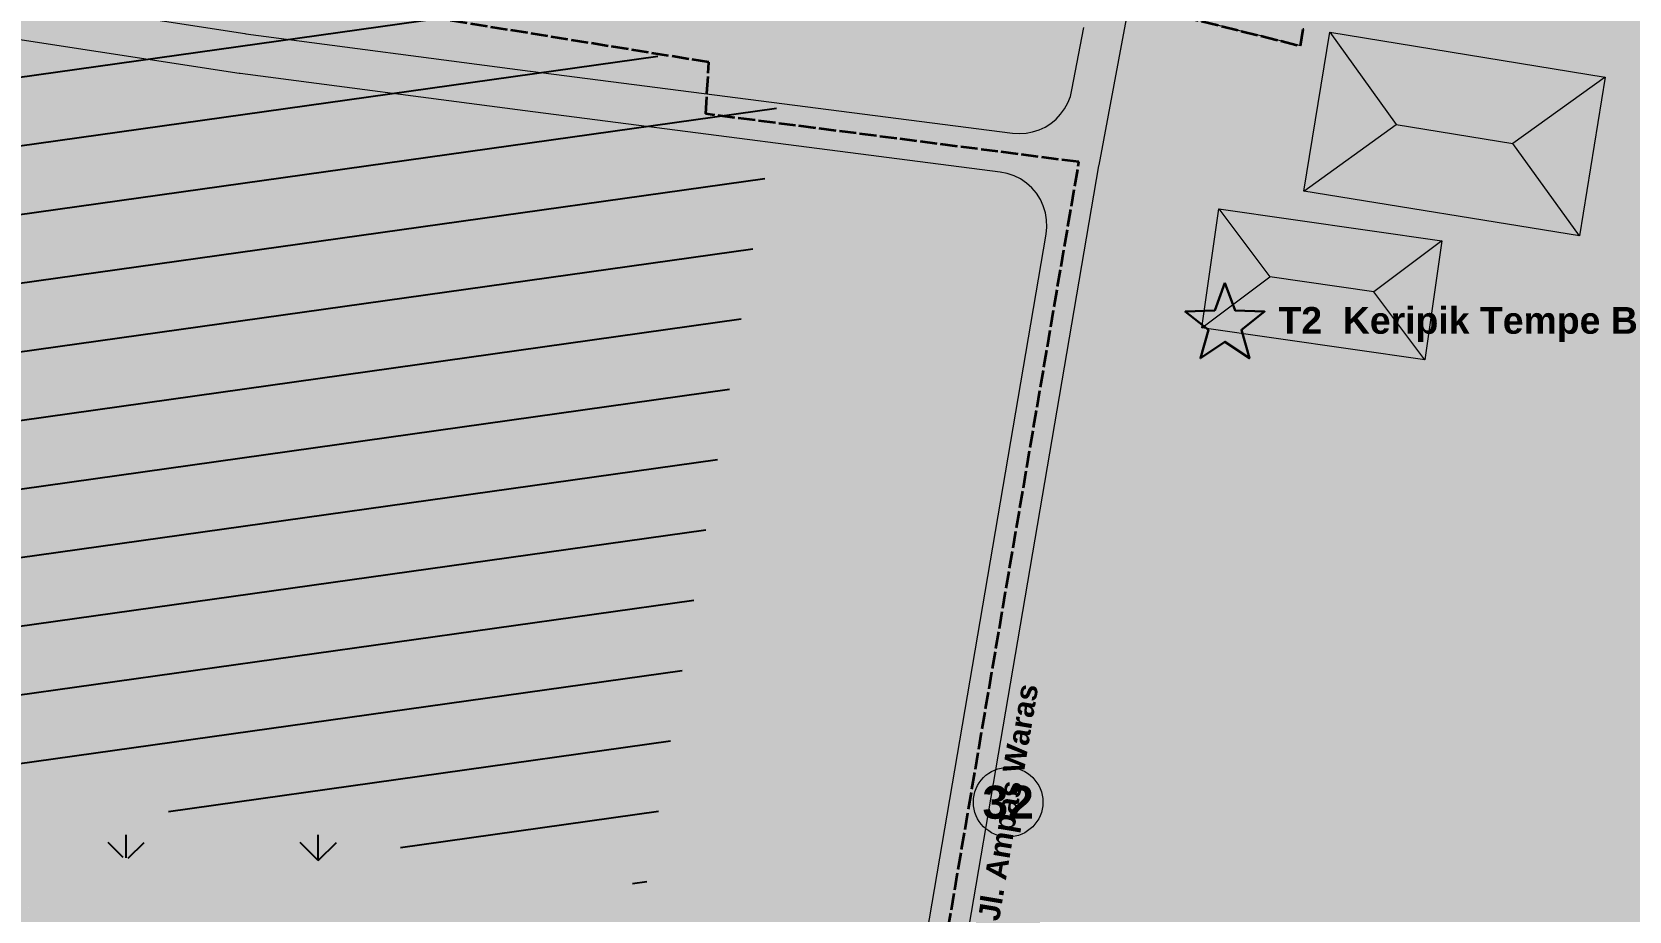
# Model space of a CAD drawing. Header units: metres. Extents: x 305909 to 307171, y 9156037 to 9156671.
# Drawn here: x 306291.5 to 306410.9, y 9156401.9 to 9156467.6 of the extents above; entities that cross this region are included whole.
import ezdxf
from ezdxf.enums import TextEntityAlignment as Align

# ---------------------------------------------------------------- set-up
doc = ezdxf.new("R2010")
doc.units = ezdxf.units.M
doc.linetypes.add('DASHED', pattern=[1.524, 1.27, -0.254])
doc.linetypes.add('DASHED2', pattern=[0.762, 0.635, -0.127])
for name, color, linetype, lineweight, true_color in [('A-ALUR_DISTRIBUSI', 7, 'DASHED', 50, 0x7828a0), ('A-ALUR_WISATA', 7, 'DASHED2', 50, 0xeb7800), ('B-BANGUNAN_PERMUKIMAN', 7, 'Continuous', 13, 0xf0cd8c), ('B-BAYANGAN', 7, 'Continuous', 0, 0x76786c), ('J-PERKERASAN_JALAN', 7, 'Continuous', 9, 0x989896), ('T-BANGUNAN_KLASTER_INTI', 7, 'Continuous', 13, 0xe88c3c), ('T-KLASTER_TEMPE_INTI', 7, 'DASHED', 35, 0xd26e14), ('T-LABEL_ELEMEN', 7, 'Continuous', 0, 0x141414), ('T-LABEL_JALAN', 7, 'Continuous', 0, 0x282828), ('T-NOMOR_ELEMEN', 7, 'Continuous', 18, 0x141414), ('T-PERSIL_BALAI', 7, 'DASHED', 13, 0xb42828), ('T-RUMAH_PRODUSEN', 7, 'Continuous', 30, 0x963c0f), ('T-TITIK_PRODUSEN', 7, 'Continuous', 30, 0x8c1e0a)]:
    doc.layers.add(name, color=color, linetype=linetype, lineweight=lineweight, true_color=true_color)
for name, color, linetype in [('G-KEBUN', 7, 'Continuous'), ('G-PERKERASAN', 7, 'Continuous'), ('G-SAWAH', 7, 'Continuous')]:
    doc.layers.add(name, color=color, linetype=linetype)
doc.styles.add('ARIALB', font='arialbd.ttf')

# ---------------------------------------------------------------- blocks, each defined once
blk = doc.blocks.new('PRODUSEN')
at = {"true_color": 0xaa280a}
h = blk.add_hatch(color=24, dxfattribs=at)
h.dxf.hatch_style = 1
h.paths.add_polyline_path([(0, 2.4), (-0.588, 0.809), (-2.283, 0.742), (-0.951, -0.309), (-1.411, -1.942), (0, -1), (1.411, -1.942), (0.951, -0.309), (2.283, 0.742), (0.588, 0.809)])
at = {"color": 7}
blk.add_lwpolyline([(0, 2.4), (-0.588, 0.809), (-2.283, 0.742), (-0.951, -0.309), (-1.411, -1.942), (0, -1), (1.411, -1.942), (0.951, -0.309), (2.283, 0.742), (0.588, 0.809)], close=True, dxfattribs=at)

msp = doc.modelspace()

# ---------------------------------------------------------------- hatches: boundary and pattern name
at = {"layer": 'A-ALUR_DISTRIBUSI', "true_color": 0x7828a0}
h = msp.add_hatch(color=195, dxfattribs=at)
h.dxf.hatch_style = 1
h.paths.add_polyline_path([(306372.7, 9156468.58), (306373.13, 9156470.89), (306373.59, 9156473.33), (306374.97, 9156473.07), (306374.51, 9156470.63), (306374.08, 9156468.33), (306373.86, 9156467.18), (306372.48, 9156467.43), (306372.7, 9156468.58)])
at = {"layer": 'A-ALUR_WISATA', "true_color": 0xeb7800}
h = msp.add_hatch(color=30, dxfattribs=at)
h.dxf.hatch_style = 1
h.paths.add_polyline_path([(306373.43, 9156472.97), (306372.63, 9156468.68), (306372.39, 9156467.43), (306370.82, 9156467.72), (306371.05, 9156468.97), (306371.85, 9156473.27), (306371.92, 9156473.62), (306373.49, 9156473.33), (306373.43, 9156472.97)])
h = msp.add_hatch(color=30, dxfattribs=at)
h.dxf.hatch_style = 1
h.paths.add_polyline_path([(306370.31, 9156464.99), (306370.36, 9156465.29), (306370.38, 9156465.37), (306370.41, 9156465.45), (306370.44, 9156465.52), (306370.48, 9156465.58), (306370.52, 9156465.65), (306370.58, 9156465.71), (306370.63, 9156465.76), (306370.7, 9156465.81), (306370.76, 9156465.85), (306370.83, 9156465.88), (306370.91, 9156465.91), (306370.98, 9156465.93), (306371.06, 9156465.94), (306371.14, 9156465.95), (306371.22, 9156465.95), (306371.29, 9156465.94), (306371.37, 9156465.92), (306371.45, 9156465.89), (306371.52, 9156465.86), (306371.58, 9156465.82), (306371.65, 9156465.78), (306371.71, 9156465.72), (306371.76, 9156465.67), (306371.81, 9156465.6), (306371.85, 9156465.54), (306371.88, 9156465.47), (306371.91, 9156465.39), (306371.93, 9156465.32), (306371.94, 9156465.24), (306371.95, 9156465.16), (306371.95, 9156465.08), (306371.94, 9156465.01), (306371.88, 9156464.7), (306371.77, 9156464.09), (306371.6, 9156463.17), (306371.37, 9156461.95), (306370.95, 9156459.53), (306369.37, 9156459.81), (306369.8, 9156462.23), (306369.8, 9156462.23), (306370.03, 9156463.46), (306370.19, 9156464.38), (306370.31, 9156464.99)])
h = msp.add_hatch(color=30, dxfattribs=at)
h.dxf.hatch_style = 1
h.paths.add_polyline_path([(306369.45, 9156460.24), (306369.45, 9156460.32), (306369.46, 9156460.39), (306369.52, 9156460.7), (306369.63, 9156461.31), (306369.74, 9156461.92), (306369.74, 9156461.92), (306369.8, 9156462.23), (306370.03, 9156463.46), (306370.03, 9156463.46), (306370.27, 9156464.77), (306371.84, 9156464.48), (306371.6, 9156463.17), (306371.37, 9156461.94), (306371.24, 9156461.19), (306371.21, 9156461.02), (306371.09, 9156460.41), (306371.04, 9156460.11), (306371.02, 9156460.03), (306370.99, 9156459.95), (306370.96, 9156459.88), (306370.92, 9156459.82), (306370.88, 9156459.75), (306370.82, 9156459.69), (306370.77, 9156459.64), (306370.7, 9156459.59), (306370.64, 9156459.55), (306370.57, 9156459.52), (306370.49, 9156459.49), (306370.42, 9156459.47), (306370.34, 9156459.46), (306370.26, 9156459.45), (306370.18, 9156459.45), (306370.11, 9156459.46), (306370.03, 9156459.48), (306369.95, 9156459.51), (306369.88, 9156459.54), (306369.82, 9156459.58), (306369.75, 9156459.62), (306369.69, 9156459.68), (306369.64, 9156459.73), (306369.59, 9156459.8), (306369.55, 9156459.86), (306369.52, 9156459.93), (306369.49, 9156460.01), (306369.47, 9156460.08), (306369.46, 9156460.16), (306369.45, 9156460.24)])
h = msp.add_hatch(color=30, dxfattribs=at)
h.dxf.hatch_style = 1
h.paths.add_polyline_path([(306370.16, 9156454.95), (306369.42, 9156450.67), (306367.84, 9156450.94), (306368.58, 9156455.23), (306368.58, 9156455.23), (306368.86, 9156456.85), (306370.44, 9156456.58), (306370.16, 9156454.95)])
h = msp.add_hatch(color=30, dxfattribs=at)
h.dxf.hatch_style = 1
h.paths.add_polyline_path([(306367.91, 9156441.9), (306367.9, 9156441.8), (306366.32, 9156442.07), (306366.34, 9156442.17), (306367.33, 9156447.98), (306368.91, 9156447.71), (306367.91, 9156441.9)])
h = msp.add_hatch(color=30, dxfattribs=at)
h.dxf.hatch_style = 1
h.paths.add_polyline_path([(306366.41, 9156433.09), (306366.38, 9156432.92), (306364.8, 9156433.19), (306364.83, 9156433.36), (306365.81, 9156439.11), (306367.39, 9156438.84), (306366.41, 9156433.09)])
h = msp.add_hatch(color=30, dxfattribs=at)
h.dxf.hatch_style = 1
h.paths.add_polyline_path([(306364.92, 9156429.12), (306363.6, 9156434.21), (306367.85, 9156433.48)])
h = msp.add_hatch(color=30, dxfattribs=at)
h.dxf.hatch_style = 1
h.paths.add_polyline_path([(306364.86, 9156424.05), (306363.29, 9156424.32), (306364.3, 9156430.24), (306365.87, 9156429.97), (306364.86, 9156424.05)])
h = msp.add_hatch(color=30, dxfattribs=at)
h.dxf.hatch_style = 1
h.paths.add_polyline_path([(306363.35, 9156415.18), (306361.77, 9156415.45), (306362.78, 9156421.37), (306364.36, 9156421.1), (306363.35, 9156415.18)])
h = msp.add_hatch(color=30, dxfattribs=at)
h.dxf.hatch_style = 1
h.paths.add_polyline_path([(306362.63, 9156410.94), (306361.84, 9156406.31), (306360.26, 9156406.58), (306361.05, 9156411.21), (306361.27, 9156412.49), (306362.85, 9156412.22), (306362.63, 9156410.94)])
h = msp.add_hatch(color=30, dxfattribs=at)
h.dxf.hatch_style = 1
h.paths.add_polyline_path([(306360.36, 9156397.62), (306360.34, 9156397.5), (306358.75, 9156397.64), (306358.77, 9156397.8), (306358.77, 9156397.86), (306359.76, 9156403.62), (306361.33, 9156403.35), (306360.36, 9156397.62)])
at = {"layer": 'B-BANGUNAN_PERMUKIMAN', "true_color": 0xef9567}
h = msp.add_hatch(color=21, dxfattribs=at)
h.dxf.hatch_style = 1
h.paths.add_polyline_path([(306393.5, 9156460.63), (306386.6, 9156455.67), (306388.53, 9156467.53), (306393.5, 9156460.63)])
at = {"layer": 'B-BANGUNAN_PERMUKIMAN', "true_color": 0xe79064}
h = msp.add_hatch(color=33, dxfattribs=at)
h.dxf.hatch_style = 1
h.paths.add_polyline_path([(306409.12, 9156464.17), (306402.22, 9156459.21), (306393.5, 9156460.63), (306388.53, 9156467.53), (306409.12, 9156464.17)])
at = {"layer": 'B-BANGUNAN_PERMUKIMAN', "true_color": 0xb87250}
h = msp.add_hatch(color=35, dxfattribs=at)
h.dxf.hatch_style = 1
h.paths.add_polyline_path([(306407.19, 9156452.32), (306402.22, 9156459.21), (306409.12, 9156464.17), (306407.19, 9156452.32)])
at = {"layer": 'B-BANGUNAN_PERMUKIMAN', "true_color": 0xc07753}
h = msp.add_hatch(color=23, dxfattribs=at)
h.dxf.hatch_style = 1
h.paths.add_polyline_path([(306393.5, 9156460.63), (306402.22, 9156459.21), (306407.19, 9156452.32), (306386.6, 9156455.67), (306386.6, 9156455.67), (306393.5, 9156460.63)])
at = {"layer": 'B-BANGUNAN_PERMUKIMAN', "true_color": 0xef9467}
h = msp.add_hatch(color=21, dxfattribs=at)
h.dxf.hatch_style = 1
h.paths.add_polyline_path([(306384.06, 9156449.25), (306378.98, 9156445.44), (306380.25, 9156454.33), (306380.25, 9156454.33), (306384.06, 9156449.25)])
at = {"layer": 'B-BANGUNAN_PERMUKIMAN', "true_color": 0xe89064}
h = msp.add_hatch(color=33, dxfattribs=at)
h.dxf.hatch_style = 1
h.paths.add_polyline_path([(306391.84, 9156448.14), (306384.06, 9156449.25), (306380.25, 9156454.33), (306396.92, 9156451.95), (306391.84, 9156448.14)])
at = {"layer": 'B-BANGUNAN_PERMUKIMAN', "true_color": 0xb87350}
h = msp.add_hatch(color=35, dxfattribs=at)
h.dxf.hatch_style = 1
h.paths.add_polyline_path([(306391.84, 9156448.14), (306396.92, 9156451.95), (306395.65, 9156443.06), (306391.84, 9156448.14)])
at = {"layer": 'B-BANGUNAN_PERMUKIMAN', "true_color": 0xbf7753}
h = msp.add_hatch(color=23, dxfattribs=at)
h.dxf.hatch_style = 1
h.paths.add_polyline_path([(306378.98, 9156445.44), (306384.06, 9156449.25), (306391.84, 9156448.14), (306395.65, 9156443.06), (306378.98, 9156445.44)])
at = {"layer": 'B-BAYANGAN', "true_color": 0x76786c}
h = msp.add_hatch(color=8, dxfattribs=at)
h.dxf.hatch_style = 1
h.paths.add_polyline_path([(306389.64, 9156480.21), (306379.98, 9156482.8), (306376.35, 9156469.27), (306386.01, 9156466.68), (306389.64, 9156480.21)])
h = msp.add_hatch(color=8, dxfattribs=at)
h.dxf.hatch_style = 1
h.paths.add_polyline_path([(306409.87, 9156463.42), (306407.94, 9156451.57), (306387.35, 9156454.92), (306389.28, 9156466.78), (306409.87, 9156463.42)])
h = msp.add_hatch(color=8, dxfattribs=at)
h.dxf.hatch_style = 1
h.paths.add_polyline_path([(306409.87, 9156463.42), (306407.94, 9156451.57), (306387.35, 9156454.92), (306389.28, 9156466.78), (306409.87, 9156463.42)])
h = msp.add_hatch(color=8, dxfattribs=at)
h.dxf.hatch_style = 1
h.paths.add_polyline_path([(306397.67, 9156451.2), (306396.4, 9156442.31), (306379.73, 9156444.69), (306381, 9156453.58), (306397.67, 9156451.2)])
h = msp.add_hatch(color=8, dxfattribs=at)
h.dxf.hatch_style = 1
h.paths.add_polyline_path([(306397.67, 9156451.2), (306396.4, 9156442.31), (306379.73, 9156444.69), (306381, 9156453.58), (306397.67, 9156451.2)])
h = msp.add_hatch(color=8, dxfattribs=at)
h.dxf.hatch_style = 1
h.paths.add_polyline_path([(306397.67, 9156451.2), (306396.4, 9156442.31), (306379.73, 9156444.69), (306381, 9156453.58), (306397.67, 9156451.2)])
at = {"layer": 'G-KEBUN', "true_color": 0xb0d08e}
h = msp.add_hatch(color=63, dxfattribs=at)
h.dxf.hatch_style = 1
h.paths.add_polyline_path([(306306.05, 9156404.88), (306291.77, 9156406.7), (306288.4, 9156374.26), (306277.24, 9156375.3), (306278.28, 9156387.24), (306263.23, 9156389.57), (306265.04, 9156409.81), (306255.7, 9156410.59), (306252.33, 9156383.6), (306237.28, 9156384.64), (306235.72, 9156363.88), (306213.15, 9156364.92), (306216, 9156392.17), (306176.56, 9156407.22), (306176.04, 9156423.57), (306276.25, 9156413.27), (306337.45, 9156403.77), (306333.61, 9156380.91), (306304.23, 9156386.72), (306306.05, 9156404.88)])
at = {"layer": 'G-KEBUN', "true_color": 0x80ac64}
h = msp.add_hatch(dxfattribs=at)
h.set_pattern_fill('GRASS', color=65, scale=0.4)
h.paths.add_polyline_path([(306306.05, 9156404.88), (306291.77, 9156406.7), (306288.4, 9156374.26), (306277.24, 9156375.3), (306278.28, 9156387.24), (306263.23, 9156389.57), (306265.04, 9156409.81), (306255.7, 9156410.59), (306252.33, 9156383.6), (306237.28, 9156384.64), (306235.72, 9156363.88), (306213.15, 9156364.92), (306216, 9156392.17), (306176.56, 9156407.22), (306176.04, 9156423.57), (306276.25, 9156413.27), (306337.45, 9156403.77), (306333.61, 9156380.91), (306304.23, 9156386.72), (306306.05, 9156404.88)])
at = {"layer": 'G-PERKERASAN', "true_color": 0xe0ded9}
h = msp.add_hatch(color=254, dxfattribs=at)
h.dxf.hatch_style = 1
h.paths.add_polyline_path([(306490.89, 9156113.34), (306423.33, 9156121.01), (306333.54, 9156153.47), (306256.18, 9156192.15), (306187.8, 9156246.71), (306159.61, 9156278.26), (306141.52, 9156298.52), (306095.93, 9156355.16), (306061.4, 9156428.37), (306059.15, 9156434.53), (306148.27, 9156429.79), (306176.04, 9156423.57), (306176.56, 9156407.22), (306190.9, 9156401.74), (306216, 9156392.17), (306214.89, 9156381.57), (306213.15, 9156364.92), (306222.7, 9156364.48), (306235.72, 9156363.88), (306237.28, 9156384.64), (306252.33, 9156383.6), (306255.7, 9156410.59), (306262.53, 9156410.02), (306265.04, 9156409.81), (306263.23, 9156389.57), (306278.28, 9156387.24), (306277.39, 9156377), (306277.24, 9156375.3), (306288.4, 9156374.26), (306289.59, 9156385.71), (306291.77, 9156406.7), (306306.05, 9156404.88), (306304.23, 9156386.72), (306333.61, 9156380.91), (306333.66, 9156381.23), (306337.44, 9156403.77), (306347.57, 9156464.14), (306314.27, 9156469.95), (306297.28, 9156471.8), (306305.21, 9156522.67), (306276.31, 9156526.95), (306271.41, 9156483.99), (306194.93, 9156492.49), (306197.89, 9156513.18), (306117.34, 9156521.31), (306107.73, 9156482.89), (306039.43, 9156488.5), (306035.15, 9156500.2), (306008.21, 9156577.56), (306165.7, 9156567.29), (306291.75, 9156555.55), (306369.46, 9156545.53), (306490.89, 9156525.4), (306490.89, 9156230.23), (306472.74, 9156232.05), (306466.17, 9156213.24), (306445.18, 9156193.23), (306439.08, 9156185.1), (306447.73, 9156157.38), (306449.35, 9156134.04), (306490.89, 9156130.79), (306490.89, 9156113.34)])
at = {"layer": 'G-SAWAH', "true_color": 0xcee296}
h = msp.add_hatch(color=71, dxfattribs=at)
h.dxf.hatch_style = 1
h.paths.add_polyline_path([(306297.28, 9156471.8), (306314.27, 9156469.95), (306347.57, 9156464.14), (306337.45, 9156403.77), (306276.25, 9156413.27), (306176.04, 9156423.57), (306148.27, 9156429.79), (306059.15, 9156434.53), (306039.43, 9156488.5), (306107.73, 9156482.89), (306245.24, 9156475.75), (306297.28, 9156471.8)])
at = {"layer": 'G-SAWAH', "true_color": 0xaac670}
h = msp.add_hatch(dxfattribs=at)
h.set_pattern_fill('LINE', color=63, scale=1.6, angle=8)
h.paths.add_polyline_path([(306297.28, 9156471.8), (306314.27, 9156469.95), (306347.57, 9156464.14), (306337.45, 9156403.77), (306276.25, 9156413.27), (306176.04, 9156423.57), (306148.27, 9156429.79), (306059.15, 9156434.53), (306039.43, 9156488.5), (306107.73, 9156482.89), (306245.24, 9156475.75), (306297.28, 9156471.8)])
at = {"layer": 'J-PERKERASAN_JALAN', "true_color": 0xa8a8a6}
h = msp.add_hatch(color=253, dxfattribs=at)
h.dxf.hatch_style = 1
h.paths.add_polyline_path([(306211.34, 9156561.32), (306215.69, 9156561.13), (306215.76, 9156561.13), (306215.8, 9156561.12), (306215.87, 9156561.12), (306305.11, 9156551.21), (306305.21, 9156551.2), (306385.83, 9156544.39), (306385.92, 9156544.38), (306385.97, 9156544.37), (306386.05, 9156544.36), (306424.86, 9156537.66), (306424.9, 9156537.65), (306424.92, 9156537.65), (306424.96, 9156537.64), (306453.19, 9156531.69), (306453.48, 9156531.64), (306455.85, 9156531.32), (306456.07, 9156531.3), (306458.59, 9156531.1), (306458.61, 9156531.1), (306499.53, 9156528.16), (306499.55, 9156528.16), (306503.86, 9156527.79), (306503.93, 9156527.78), (306503.97, 9156527.78), (306504.04, 9156527.77), (306508.38, 9156527.1), (306524.1, 9156524.6), (306524.1, 9156521.36), (306507.9, 9156523.93), (306507.89, 9156523.94), (306503.7, 9156524.58), (306503.43, 9156524.62), (306499.32, 9156524.97), (306499.27, 9156524.97), (306458.38, 9156527.91), (306455.69, 9156528.12), (306455.64, 9156528.12), (306455.6, 9156528.13), (306455.55, 9156528.13), (306452.89, 9156528.49), (306452.81, 9156528.5), (306452.77, 9156528.51), (306452.69, 9156528.52), (306424.38, 9156534.49), (306424.24, 9156534.52), (306390.81, 9156540.29), (306390.29, 9156540.35), (306389.77, 9156540.34), (306389.26, 9156540.26), (306388.76, 9156540.11), (306388.29, 9156539.9), (306387.84, 9156539.64), (306387.44, 9156539.31), (306387.08, 9156538.94), (306386.77, 9156538.53), (306386.52, 9156538.07), (306386.32, 9156537.59), (306386.2, 9156537.09), (306373.1, 9156467.34), (306371.27, 9156457.61), (306371.26, 9156457.54), (306354.05, 9156356.62), (306353.99, 9156356.12), (306354, 9156355.61), (306354.08, 9156355.11), (306354.21, 9156354.63), (306354.41, 9156354.16), (306354.66, 9156353.73), (306354.97, 9156353.33), (306355.32, 9156352.97), (306355.71, 9156352.66), (306356.15, 9156352.4), (306356.61, 9156352.19), (306357.09, 9156352.05), (306357.59, 9156351.97), (306409.63, 9156346.69), (306409.68, 9156346.69), (306409.72, 9156346.68), (306409.77, 9156346.68), (306440.17, 9156341.92), (306440.61, 9156341.88), (306479.91, 9156340.13), (306480.43, 9156340.14), (306480.94, 9156340.22), (306481.44, 9156340.37), (306481.92, 9156340.57), (306482.36, 9156340.84), (306482.77, 9156341.16), (306483.13, 9156341.53), (306483.44, 9156341.95), (306483.69, 9156342.4), (306483.89, 9156342.88), (306484.02, 9156343.38), (306484.08, 9156343.9), (306484.56, 9156352.1), (306486.64, 9156384.64), (306486.66, 9156384.76), (306486.78, 9156384.76), (306489.51, 9156384.58), (306489.64, 9156384.57), (306489.64, 9156384.44), (306487.56, 9156351.94), (306487.56, 9156351.92), (306487.07, 9156343.55), (306487.07, 9156343.04), (306487.14, 9156342.54), (306487.27, 9156342.05), (306487.46, 9156341.58), (306487.71, 9156341.14), (306488.01, 9156340.73), (306488.36, 9156340.36), (306488.76, 9156340.04), (306489.19, 9156339.78), (306489.66, 9156339.57), (306490.14, 9156339.42), (306490.64, 9156339.34), (306492.5, 9156339.14), (306492.54, 9156339.14), (306492.56, 9156339.14), (306492.6, 9156339.13), (306513.24, 9156336.16), (306513.4, 9156336.14), (306524.1, 9156335.05), (306524.1, 9156331.83), (306512.98, 9156332.97), (306512.94, 9156332.97), (306512.92, 9156332.97), (306512.88, 9156332.98), (306498.86, 9156335), (306498.36, 9156335.04), (306497.85, 9156335.01), (306497.35, 9156334.92), (306496.86, 9156334.77), (306496.4, 9156334.56), (306495.97, 9156334.29), (306495.58, 9156333.97), (306495.23, 9156333.61), (306494.93, 9156333.2), (306494.68, 9156332.75), (306494.49, 9156332.28), (306494.36, 9156331.79), (306494.3, 9156331.28), (306494.3, 9156330.78), (306499.49, 9156251.38), (306499.49, 9156251.25), (306499.37, 9156251.24), (306496.64, 9156251.06), (306496.51, 9156251.06), (306496.5, 9156251.18), (306491.17, 9156332.72), (306491.1, 9156333.23), (306490.97, 9156333.72), (306490.78, 9156334.19), (306490.53, 9156334.64), (306490.23, 9156335.05), (306489.88, 9156335.41), (306489.48, 9156335.73), (306489.05, 9156336), (306488.58, 9156336.21), (306488.1, 9156336.36), (306487.59, 9156336.44), (306485.26, 9156336.69), (306485.02, 9156336.7), (306446.09, 9156338.43), (306445.58, 9156338.42), (306445.08, 9156338.35), (306444.6, 9156338.21), (306444.13, 9156338.01), (306443.69, 9156337.76), (306443.29, 9156337.45), (306442.93, 9156337.1), (306442.62, 9156336.7), (306442.36, 9156336.26), (306442.15, 9156335.8), (306442.01, 9156335.31), (306441.93, 9156334.81), (306441.91, 9156334.31), (306442.57, 9156313.41), (306442.58, 9156313.25), (306443.28, 9156303.61), (306443.29, 9156303.57), (306443.29, 9156303.54), (306443.29, 9156303.5), (306443.89, 9156283.07), (306443.88, 9156282.95), (306443.76, 9156282.94), (306441.02, 9156282.86), (306440.9, 9156282.86), (306440.89, 9156282.98), (306440.29, 9156303.31), (306440.28, 9156303.49), (306439.58, 9156313.12), (306439.58, 9156313.16), (306439.58, 9156313.18), (306439.58, 9156313.23), (306438.87, 9156335.59), (306438.83, 9156336.09), (306438.72, 9156336.58), (306438.55, 9156337.05), (306438.32, 9156337.5), (306438.03, 9156337.91), (306437.7, 9156338.29), (306437.32, 9156338.62), (306436.91, 9156338.91), (306436.46, 9156339.13), (306435.98, 9156339.3), (306435.49, 9156339.41), (306409.4, 9156343.49), (306409.18, 9156343.52), (306356.32, 9156348.88), (306355.78, 9156348.9), (306355.25, 9156348.84), (306354.74, 9156348.72), (306354.24, 9156348.53), (306353.77, 9156348.28), (306353.34, 9156347.96), (306352.96, 9156347.59), (306352.62, 9156347.18), (306352.35, 9156346.72), (306352.14, 9156346.23), (306352, 9156345.72), (306341.11, 9156293.6), (306341.08, 9156293.47), (306330.92, 9156235.04), (306330.91, 9156234.98), (306329.59, 9156226.64), (306329.55, 9156226.29), (306329, 9156218.17), (306329, 9156218.15), (306326.61, 9156189.44), (306326.59, 9156189.32), (306326.47, 9156189.32), (306323.74, 9156189.55), (306323.62, 9156189.57), (306323.62, 9156189.69), (306326.01, 9156218.34), (306326.01, 9156218.4), (306326.57, 9156226.69), (306326.58, 9156226.78), (306326.58, 9156226.82), (306326.59, 9156226.91), (306327.95, 9156235.48), (306327.95, 9156235.5), (306338.14, 9156294.06), (306338.15, 9156294.09), (306338.15, 9156294.11), (306338.16, 9156294.14), (306348.92, 9156345.68), (306349, 9156346.2), (306349, 9156346.74), (306348.94, 9156347.26), (306348.8, 9156347.77), (306348.6, 9156348.26), (306348.33, 9156348.72), (306348.01, 9156349.14), (306347.63, 9156349.52), (306347.21, 9156349.84), (306346.75, 9156350.1), (306346.26, 9156350.3), (306345.75, 9156350.43), (306324.83, 9156354.35), (306324.27, 9156354.41), (306279.51, 9156356.34), (306211.34, 9156359.75), (306211.34, 9156362.95), (306279.62, 9156359.54), (306279.65, 9156359.54), (306324.74, 9156357.59), (306324.88, 9156357.58), (306324.96, 9156357.57), (306325.1, 9156357.55), (306346.36, 9156353.57), (306346.89, 9156353.51), (306347.41, 9156353.51), (306347.94, 9156353.59), (306348.45, 9156353.74), (306348.93, 9156353.95), (306349.38, 9156354.22), (306349.8, 9156354.55), (306350.16, 9156354.93), (306350.47, 9156355.36), (306350.73, 9156355.82), (306350.92, 9156356.32), (306351.04, 9156356.83), (306367.35, 9156452.44), (306367.4, 9156452.98), (306367.38, 9156453.51), (306367.29, 9156454.04), (306367.13, 9156454.56), (306366.91, 9156455.04), (306366.62, 9156455.5), (306366.27, 9156455.9), (306365.87, 9156456.26), (306365.43, 9156456.57), (306364.95, 9156456.81), (306364.44, 9156456.98), (306363.91, 9156457.08), (306328.42, 9156461.66), (306307.1, 9156464.45), (306307.09, 9156464.45), (306307.04, 9156464.46), (306243.13, 9156474.3), (306242.61, 9156474.35), (306242.09, 9156474.33), (306241.58, 9156474.24), (306241.09, 9156474.09), (306240.62, 9156473.87), (306240.18, 9156473.6), (306239.78, 9156473.27), (306239.43, 9156472.89), (306239.12, 9156472.47), (306238.88, 9156472.02), (306235.86, 9156465.43), (306235.82, 9156465.33), (306235.72, 9156465.17), (306235.63, 9156465.05), (306235.52, 9156464.93), (306235.38, 9156464.81), (306235.29, 9156464.74), (306234.1, 9156463.92), (306234.01, 9156463.85), (306233.82, 9156463.75), (306233.71, 9156463.7), (306232.24, 9156463.11), (306232.16, 9156463.07), (306232.01, 9156463.03), (306231.88, 9156463), (306231.73, 9156462.98), (306231.64, 9156462.98), (306225.31, 9156462.78), (306225.17, 9156462.78), (306225.11, 9156462.78), (306224.98, 9156462.79), (306217.29, 9156463.55), (306217.19, 9156463.57), (306217.13, 9156463.57), (306217.03, 9156463.59), (306211.34, 9156464.79), (306211.34, 9156467.86), (306217.4, 9156466.58), (306217.83, 9156466.51), (306224.98, 9156465.8), (306225.5, 9156465.78), (306230.35, 9156465.94), (306230.91, 9156465.99), (306231.44, 9156466.13), (306231.96, 9156466.33), (306232.44, 9156466.6), (306232.88, 9156466.94), (306233.27, 9156467.34), (306233.6, 9156467.78), (306233.86, 9156468.27), (306237.16, 9156475.47), (306237.21, 9156475.56), (306237.3, 9156475.71), (306237.39, 9156475.84), (306237.49, 9156475.95), (306237.6, 9156476.05), (306237.74, 9156476.16), (306237.83, 9156476.21), (306239.17, 9156477), (306239.25, 9156477.04), (306239.39, 9156477.11), (306239.52, 9156477.15), (306239.67, 9156477.2), (306239.76, 9156477.21), (306241.46, 9156477.5), (306241.56, 9156477.52), (306241.75, 9156477.53), (306241.94, 9156477.52), (306242.04, 9156477.51), (306307.45, 9156467.43), (306307.54, 9156467.41), (306328.79, 9156464.63), (306328.8, 9156464.63), (306364.83, 9156459.99), (306365.33, 9156459.96), (306365.84, 9156459.99), (306366.33, 9156460.08), (306366.81, 9156460.24), (306367.27, 9156460.45), (306367.69, 9156460.72), (306368.08, 9156461.04), (306368.42, 9156461.41), (306368.72, 9156461.82), (306368.96, 9156462.26), (306369.15, 9156462.73), (306369.27, 9156463.22), (306370.15, 9156467.89), (306383.12, 9156536.99), (306383.19, 9156537.5), (306383.18, 9156538.01), (306383.11, 9156538.52), (306382.98, 9156539.02), (306382.78, 9156539.49), (306382.52, 9156539.94), (306382.21, 9156540.35), (306381.85, 9156540.71), (306381.45, 9156541.03), (306381, 9156541.29), (306380.53, 9156541.49), (306380.04, 9156541.63), (306379.53, 9156541.71), (306304.88, 9156548.01), (306304.86, 9156548.01), (306304.84, 9156548.02), (306304.81, 9156548.02), (306215.67, 9156557.92), (306215.4, 9156557.94), (306211.34, 9156558.12), (306211.34, 9156561.32)])
at = {"layer": 'T-BANGUNAN_KLASTER_INTI', "true_color": 0xffb42d}
h = msp.add_hatch(color=40, dxfattribs=at)
h.dxf.hatch_style = 1
h.paths.add_polyline_path([(306393.5, 9156460.63), (306386.6, 9156455.67), (306388.53, 9156467.53), (306393.5, 9156460.63)])
at = {"layer": 'T-BANGUNAN_KLASTER_INTI', "true_color": 0xffae2b}
h = msp.add_hatch(color=40, dxfattribs=at)
h.dxf.hatch_style = 1
h.paths.add_polyline_path([(306409.12, 9156464.17), (306402.22, 9156459.21), (306393.5, 9156460.63), (306388.53, 9156467.53), (306409.12, 9156464.17)])
at = {"layer": 'T-BANGUNAN_KLASTER_INTI', "true_color": 0xcf8b22}
h = msp.add_hatch(color=42, dxfattribs=at)
h.dxf.hatch_style = 1
h.paths.add_polyline_path([(306407.19, 9156452.32), (306402.22, 9156459.21), (306409.12, 9156464.17), (306407.19, 9156452.32)])
at = {"layer": 'T-BANGUNAN_KLASTER_INTI', "true_color": 0xd79124}
h = msp.add_hatch(color=42, dxfattribs=at)
h.dxf.hatch_style = 1
h.paths.add_polyline_path([(306393.5, 9156460.63), (306402.22, 9156459.21), (306407.19, 9156452.32), (306386.6, 9156455.67), (306386.6, 9156455.67), (306393.5, 9156460.63)])
at = {"layer": 'T-BANGUNAN_KLASTER_INTI', "true_color": 0xffb42d}
h = msp.add_hatch(color=40, dxfattribs=at)
h.dxf.hatch_style = 1
h.paths.add_polyline_path([(306384.06, 9156449.25), (306378.98, 9156445.44), (306380.25, 9156454.33), (306380.25, 9156454.33), (306384.06, 9156449.25)])
at = {"layer": 'T-BANGUNAN_KLASTER_INTI', "true_color": 0xffaf2b}
h = msp.add_hatch(color=40, dxfattribs=at)
h.dxf.hatch_style = 1
h.paths.add_polyline_path([(306391.84, 9156448.14), (306384.06, 9156449.25), (306380.25, 9156454.33), (306396.92, 9156451.95), (306391.84, 9156448.14)])
at = {"layer": 'T-BANGUNAN_KLASTER_INTI', "true_color": 0xcf8b22}
h = msp.add_hatch(color=42, dxfattribs=at)
h.dxf.hatch_style = 1
h.paths.add_polyline_path([(306391.84, 9156448.14), (306396.92, 9156451.95), (306395.65, 9156443.06), (306391.84, 9156448.14)])
at = {"layer": 'T-BANGUNAN_KLASTER_INTI', "true_color": 0xd79024}
h = msp.add_hatch(color=42, dxfattribs=at)
h.dxf.hatch_style = 1
h.paths.add_polyline_path([(306378.98, 9156445.44), (306384.06, 9156449.25), (306391.84, 9156448.14), (306395.65, 9156443.06), (306378.98, 9156445.44)])
at = {"layer": 'T-NOMOR_ELEMEN', "true_color": 0xffffff}
h = msp.add_hatch(color=7, dxfattribs=at)
h.dxf.hatch_style = 1
edge = h.paths.add_edge_path()
edge.add_arc((306364.5, 9156410), 2.6, 0, 360)
at = {"layer": 'T-RUMAH_PRODUSEN', "true_color": 0xa94518}
h = msp.add_hatch(color=34, dxfattribs=at)
h.dxf.hatch_style = 1
h.paths.add_polyline_path([(306384.06, 9156449.25), (306378.98, 9156445.44), (306380.25, 9156454.33), (306380.25, 9156454.33), (306384.06, 9156449.25)])
at = {"layer": 'T-RUMAH_PRODUSEN', "true_color": 0xa44318}
h = msp.add_hatch(color=34, dxfattribs=at)
h.dxf.hatch_style = 1
h.paths.add_polyline_path([(306391.84, 9156448.14), (306384.06, 9156449.25), (306380.25, 9156454.33), (306396.92, 9156451.95), (306391.84, 9156448.14)])
at = {"layer": 'T-RUMAH_PRODUSEN', "true_color": 0x823613}
h = msp.add_hatch(color=36, dxfattribs=at)
h.dxf.hatch_style = 1
h.paths.add_polyline_path([(306391.84, 9156448.14), (306396.92, 9156451.95), (306395.65, 9156443.06), (306391.84, 9156448.14)])
at = {"layer": 'T-RUMAH_PRODUSEN', "true_color": 0x873813}
h = msp.add_hatch(color=36, dxfattribs=at)
h.dxf.hatch_style = 1
h.paths.add_polyline_path([(306378.98, 9156445.44), (306384.06, 9156449.25), (306391.84, 9156448.14), (306395.65, 9156443.06), (306378.98, 9156445.44)])

# ---------------------------------------------------------------- linework, layer by layer
at = {"layer": 'B-BANGUNAN_PERMUKIMAN', "color": 27, "lineweight": 9, "true_color": 0x744832}
for p, q in [((306388.53, 9156467.53), (306393.5, 9156460.63)), ((306409.12, 9156464.17), (306402.22, 9156459.21)), ((306386.6, 9156455.67), (306393.5, 9156460.63)), ((306393.5, 9156460.63), (306402.22, 9156459.21)), ((306407.19, 9156452.32), (306402.22, 9156459.21)), ((306380.25, 9156454.33), (306384.06, 9156449.25)), ((306396.92, 9156451.95), (306391.84, 9156448.14)), ((306378.98, 9156445.44), (306384.06, 9156449.25)), ((306391.84, 9156448.14), (306384.06, 9156449.25)), ((306395.65, 9156443.06), (306391.84, 9156448.14))]:
    msp.add_line(p, q, dxfattribs=at)
at = {"layer": 'B-BANGUNAN_PERMUKIMAN', "color": 27, "lineweight": 13, "true_color": 0x744832}
for points in [[(306409.12, 9156464.17), (306407.19, 9156452.32), (306386.6, 9156455.67), (306388.53, 9156467.53), (306409.12, 9156464.17)], [(306396.92, 9156451.95), (306395.65, 9156443.06), (306378.98, 9156445.44), (306380.25, 9156454.33), (306396.92, 9156451.95)]]:
    msp.add_lwpolyline(points, close=True, dxfattribs=at)
at = {"layer": 'J-PERKERASAN_JALAN', "color": 8, "lineweight": 13, "true_color": 0x787876}
for points in [[(306424.24, 9156534.52), (306390.81, 9156540.29), (306390.29, 9156540.35), (306389.77, 9156540.34), (306389.26, 9156540.26), (306388.76, 9156540.11), (306388.29, 9156539.9), (306387.84, 9156539.64), (306387.44, 9156539.31), (306387.08, 9156538.94), (306386.77, 9156538.53), (306386.52, 9156538.07), (306386.32, 9156537.59), (306386.2, 9156537.09), (306373.1, 9156467.34), (306371.27, 9156457.61), (306371.26, 9156457.54), (306354.05, 9156356.62)], [(306242.04, 9156477.51), (306307.45, 9156467.43), (306307.54, 9156467.41), (306328.79, 9156464.63), (306328.8, 9156464.63), (306364.83, 9156459.99), (306365.33, 9156459.96), (306365.84, 9156459.99), (306366.33, 9156460.08), (306366.81, 9156460.24), (306367.27, 9156460.45), (306367.69, 9156460.72), (306368.08, 9156461.04), (306368.42, 9156461.41), (306368.72, 9156461.82), (306368.96, 9156462.26), (306369.15, 9156462.73), (306369.27, 9156463.22), (306370.15, 9156467.89)], [(306351.04, 9156356.83), (306367.35, 9156452.44), (306367.4, 9156452.98), (306367.4, 9156452.98), (306367.38, 9156453.51), (306367.29, 9156454.04), (306367.13, 9156454.56), (306366.91, 9156455.04), (306366.62, 9156455.5), (306366.27, 9156455.9), (306365.87, 9156456.26), (306365.43, 9156456.57), (306364.95, 9156456.81), (306364.44, 9156456.98), (306363.91, 9156457.08), (306328.42, 9156461.66), (306307.1, 9156464.45), (306307.09, 9156464.45), (306307.04, 9156464.46), (306243.13, 9156474.3)]]:
    msp.add_lwpolyline(points, dxfattribs=at)
at = {"layer": 'T-BANGUNAN_KLASTER_INTI', "color": 46, "lineweight": 9, "true_color": 0x825816}
for p, q in [((306388.53, 9156467.53), (306393.5, 9156460.63)), ((306409.12, 9156464.17), (306402.22, 9156459.21)), ((306386.6, 9156455.67), (306393.5, 9156460.63)), ((306393.5, 9156460.63), (306402.22, 9156459.21)), ((306407.19, 9156452.32), (306402.22, 9156459.21)), ((306380.25, 9156454.33), (306384.06, 9156449.25)), ((306396.92, 9156451.95), (306391.84, 9156448.14)), ((306378.98, 9156445.44), (306384.06, 9156449.25)), ((306391.84, 9156448.14), (306384.06, 9156449.25)), ((306395.65, 9156443.06), (306391.84, 9156448.14))]:
    msp.add_line(p, q, dxfattribs=at)
at = {"layer": 'T-BANGUNAN_KLASTER_INTI', "color": 46, "lineweight": 13, "true_color": 0x825816}
for points in [[(306409.12, 9156464.17), (306407.19, 9156452.32), (306386.6, 9156455.67), (306388.53, 9156467.53), (306409.12, 9156464.17)], [(306396.92, 9156451.95), (306395.65, 9156443.06), (306378.98, 9156445.44), (306380.25, 9156454.33), (306396.92, 9156451.95)]]:
    msp.add_lwpolyline(points, close=True, dxfattribs=at)
at = {"layer": 'T-KLASTER_TEMPE_INTI'}
for points in [[(306360, 9156400.45), (306369.79, 9156457.83), (306369.79, 9156457.83), (306369.79, 9156457.83), (306369.79, 9156457.83), (306369.79, 9156457.83), (306369.78, 9156457.83), (306369.78, 9156457.84), (306369.78, 9156457.84), (306369.78, 9156457.84), (306369.78, 9156457.84), (306369.78, 9156457.84), (306369.78, 9156457.84), (306369.78, 9156457.84), (306369.78, 9156457.84), (306369.78, 9156457.84), (306369.78, 9156457.84), (306369.78, 9156457.84), (306341.9, 9156461.43), (306341.9, 9156461.43), (306341.9, 9156461.43), (306342.14, 9156465.28), (306342.14, 9156465.28), (306342.14, 9156465.29), (306342.14, 9156465.29), (306342.14, 9156465.29), (306342.14, 9156465.29), (306342.14, 9156465.29), (306342.14, 9156465.29), (306342.14, 9156465.29), (306342.14, 9156465.29), (306342.14, 9156465.29), (306342.14, 9156465.29), (306342.14, 9156465.29), (306342.14, 9156465.29), (306342.14, 9156465.29), (306342.14, 9156465.29), (306264.75, 9156477.8)], [(306374.52, 9156469.47), (306386.34, 9156466.52), (306386.56, 9156467.85)]]:
    msp.add_lwpolyline(points, dxfattribs=at)
at = {"layer": 'T-NOMOR_ELEMEN'}
msp.add_circle((306364.5, 9156410), 2.6, dxfattribs=at)
at = {"layer": 'T-PERSIL_BALAI'}
msp.add_lwpolyline([(306386.56, 9156467.85), (306386.34, 9156466.52), (306374.52, 9156469.47)], dxfattribs=at)
at = {"layer": 'T-RUMAH_PRODUSEN', "color": 38, "lineweight": 9, "true_color": 0x52220c}
for p, q in [((306380.25, 9156454.33), (306384.06, 9156449.25)), ((306396.92, 9156451.95), (306391.84, 9156448.14)), ((306378.98, 9156445.44), (306384.06, 9156449.25)), ((306391.84, 9156448.14), (306384.06, 9156449.25)), ((306395.65, 9156443.06), (306391.84, 9156448.14))]:
    msp.add_line(p, q, dxfattribs=at)
at = {"layer": 'T-RUMAH_PRODUSEN', "color": 38, "lineweight": 13, "true_color": 0x52220c}
msp.add_lwpolyline([(306396.92, 9156451.95), (306395.65, 9156443.06), (306378.98, 9156445.44), (306380.25, 9156454.33), (306396.92, 9156451.95)], close=True, dxfattribs=at)

# ---------------------------------------------------------------- block references
at = {"layer": 'T-TITIK_PRODUSEN', "xscale": 1.3, "yscale": 1.3}
msp.add_blockref('PRODUSEN', (306380.7, 9156445.7), dxfattribs=at)

# ---------------------------------------------------------------- texts
at = {"layer": 'T-LABEL_ELEMEN', "color": 26, "true_color": 0x8c1e0a, "insert": (306384.7, 9156445.7), "char_height": 2, "attachment_point": 4, "style": 'ARIALB', "bg_fill": 1, "box_fill_scale": 1.25, "bg_fill_color": 7, "bg_fill_true_color": 16777215, "bg_fill_transparency": 0}
msp.add_mtext('T2  Keripik Tempe Bulat Pak Nadir (Jl. Ampas Waras)', dxfattribs=at)
at = {"layer": 'T-LABEL_JALAN', "style": 'ARIALB'}
msp.add_text('Jl. Ampas Waras', height=1.6, rotation=80.5, dxfattribs=at).set_placement((306364.5, 9156410), align=Align.MIDDLE_CENTER)
at = {"layer": 'T-NOMOR_ELEMEN', "style": 'ARIALB'}
msp.add_text('32', height=2.47, dxfattribs=at).set_placement((306364.5, 9156410), align=Align.MIDDLE_CENTER)

doc.saveas('drawing.dxf')
